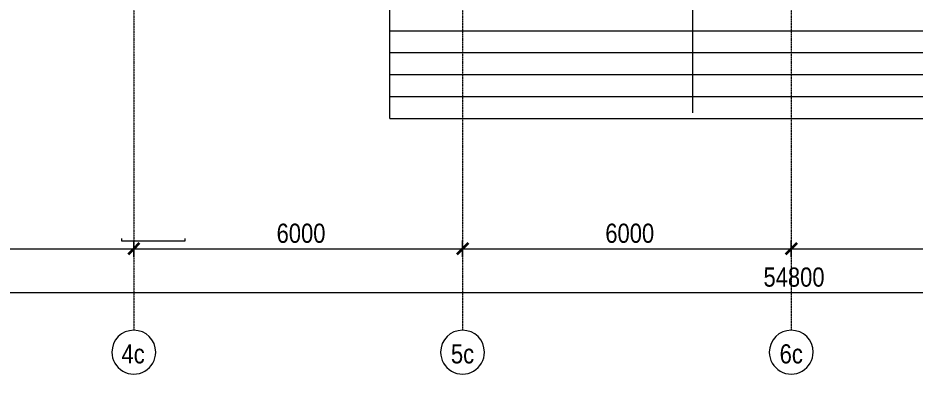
# Model space of a CAD drawing. Header units: metres. Extents: x -187 to 138813, y -64870 to 49448.
# Drawn here: x 45948 to 62323, y -64870 to -58352 of the extents above; entities that cross this region are included whole.
import ezdxf

# ---------------------------------------------------------------- set-up
doc = ezdxf.new("R2010")
doc.units = ezdxf.units.M
doc.linetypes.add('ADSK_Линия сетки', pattern=[21, 12, -3, 3, -3])
doc.linetypes.add('Сверху', pattern=[3.96875, 2.38125, -1.5875])
for name, color, linetype, lineweight in [('A-ANNO-DIMS', 7, 'Continuous', 9), ('A-ANNO-DIMS-100', 7, 'Continuous', 9), ('A-DETL-THIN', 7, 'Continuous', 5), ('A-GLAZ-CWMG', 7, 'Continuous', 5), ('A-WALL-PATT', 7, 'Continuous', 18), ('S-GRID', 7, 'Continuous', 9), ('S-GRID-IDEN', 7, 'Continuous', 9), ('S-STRS', 7, 'Continuous', 5)]:
    doc.layers.add(name, color=color, linetype=linetype, lineweight=lineweight)
doc.styles.add('GOST Common_I', font='ARIALN.TTF', dxfattribs={"height": 350})
doc.dimstyles.new('ADSK_Основной_3_5', dxfattribs={"dimscale": 304.8, "dimtxt": 352.000249, "dimasz": 0.695866, "dimexe": 0.492126, "dimexo": 0.984252, "dimgap": 0, "dimtad": 1, "dimdec": 3, "dimrnd": 0.001, "dimdsep": 46, "dimtxsty": 'GOST Common_I', "dimblk1": 'OBLIQUE', "dimblk2": 'OBLIQUE', "dimsah": 1, "dimcen": 0.09, "dimdle": 0.492126, "dimazin": 0, "dimtfac": 1, "dimtdec": 4, "dimtix": 1, "dimtmove": 0, "dimatfit": 3, "dimfxl": 1, "dimtvp": 1, "dimtolj": 1, "dimtzin": 0, "dimarcsym": 2})

# ---------------------------------------------------------------- blocks, each defined once
blk = doc.blocks.new('1709 КДП АПК АС_Крыльца_rvt-1-1 этаж')
at = {"layer": 'S-STRS', "lineweight": 9}
for p, q in [((52733, -58586), (52733, -58186)), ((52733, -58986), (52733, -58586)), ((52733, -58586), (63463, -58586)), ((52733, -59386), (52733, -58986)), ((52733, -58986), (64063, -58986)), ((52733, -59786), (52733, -59386)), ((52733, -59386), (64663, -59386)), ((52733, -60186), (52733, -59786)), ((52733, -59786), (65263, -59786)), ((52733, -60186), (65863, -60186))]:
    blk.add_line(p, q, dxfattribs=at)
at = {"layer": 'S-STRS', "linetype": 'Сверху', "lineweight": 9}
for p, q in [((52733, -58586), (63463, -58586)), ((52733, -58986), (64063, -58986)), ((52733, -59386), (64663, -59386)), ((52733, -59786), (65263, -59786)), ((52733, -60186), (65863, -60186))]:
    blk.add_line(p, q, dxfattribs=at)
blk = doc.blocks.new('Ось сетки - D8-1256827-1 этаж')
at = {"layer": 'S-GRID-IDEN'}
for start, end in [(360, 180), (180, 360)]:
    blk.add_arc((0, 0), 4, start, end, dxfattribs=at)
blk = doc.blocks.new('DIMBLOCK3-1 этаж')
at = {"layer": 'A-ANNO-DIMS-100', "transparency": 16777216}
for p, q in [((42063, -62714), (42063, -62414)), ((48063, -62714), (48063, -62414)), ((42063, -62564), (48063, -62564)), ((42063, -62564), (42063, -62714)), ((48063, -62564), (48063, -62714))]:
    blk.add_line(p, q, dxfattribs=at)
at = {"layer": 'A-ANNO-DIMS-100', "lineweight": 35, "transparency": 16777216}
for p, q in [((42063, -62564), (42169, -62458)), ((48063, -62564), (48169, -62458)), ((42063, -62564), (41957, -62670)), ((48063, -62564), (47957, -62670))]:
    blk.add_line(p, q, dxfattribs=at)
at = {"layer": 'A-ANNO-DIMS-100', "color": 0, "transparency": 16777216, "insert": (44669, -62107), "char_height": 350, "width": 945.03, "attachment_point": 1, "line_spacing_factor": 1.022761, "style": 'GOST Common_I'}
blk.add_mtext('6000', dxfattribs=at)
blk = doc.blocks.new('_Oblique')
at = {"color": 0, "linetype": 'ByBlock', "lineweight": -2}
blk.add_line((-0.5, -0.5), (0.5, 0.5), dxfattribs=at)
blk = doc.blocks.new('DIMBLOCK4-1 этаж')
at = {"layer": 'A-ANNO-DIMS-100', "transparency": 16777216}
for p, q in [((48063, -62714), (48063, -62414)), ((54063, -62714), (54063, -62414)), ((48063, -62564), (54063, -62564)), ((48063, -62564), (48063, -62714)), ((54063, -62564), (54063, -62714))]:
    blk.add_line(p, q, dxfattribs=at)
at = {"layer": 'A-ANNO-DIMS-100', "lineweight": 35, "transparency": 16777216}
for p, q in [((48063, -62564), (48169, -62458)), ((54063, -62564), (54169, -62458)), ((48063, -62564), (47957, -62670)), ((54063, -62564), (53957, -62670))]:
    blk.add_line(p, q, dxfattribs=at)
at = {"layer": 'A-ANNO-DIMS-100', "color": 0, "transparency": 16777216, "insert": (50669, -62107), "char_height": 350, "width": 945.03, "attachment_point": 1, "line_spacing_factor": 1.022761, "style": 'GOST Common_I'}
blk.add_mtext('6000', dxfattribs=at)
blk = doc.blocks.new('DIMBLOCK5-1 этаж')
at = {"layer": 'A-ANNO-DIMS-100', "transparency": 16777216}
for p, q in [((54063, -62714), (54063, -62414)), ((60063, -62714), (60063, -62414)), ((54063, -62564), (60063, -62564)), ((54063, -62564), (54063, -62714)), ((60063, -62564), (60063, -62714))]:
    blk.add_line(p, q, dxfattribs=at)
at = {"layer": 'A-ANNO-DIMS-100', "lineweight": 35, "transparency": 16777216}
for p, q in [((54063, -62564), (54169, -62458)), ((60063, -62564), (60169, -62458)), ((54063, -62564), (53957, -62670)), ((60063, -62564), (59957, -62670))]:
    blk.add_line(p, q, dxfattribs=at)
at = {"layer": 'A-ANNO-DIMS-100', "color": 0, "transparency": 16777216, "insert": (56669, -62107), "char_height": 350, "width": 945.03, "attachment_point": 1, "line_spacing_factor": 1.022761, "style": 'GOST Common_I'}
blk.add_mtext('6000', dxfattribs=at)
blk = doc.blocks.new('DIMBLOCK6-1 этаж')
at = {"layer": 'A-ANNO-DIMS-100', "transparency": 16777216}
for p, q in [((60063, -62714), (60063, -62414)), ((66063, -62714), (66063, -62414)), ((60063, -62564), (66063, -62564)), ((60063, -62564), (60063, -62714)), ((66063, -62564), (66063, -62714))]:
    blk.add_line(p, q, dxfattribs=at)
at = {"layer": 'A-ANNO-DIMS-100', "lineweight": 35, "transparency": 16777216}
for p, q in [((60063, -62564), (60169, -62458)), ((66063, -62564), (66169, -62458)), ((60063, -62564), (59957, -62670)), ((66063, -62564), (65957, -62670))]:
    blk.add_line(p, q, dxfattribs=at)
at = {"layer": 'A-ANNO-DIMS-100', "color": 0, "transparency": 16777216, "insert": (62669, -62107), "char_height": 350, "width": 945.03, "attachment_point": 1, "line_spacing_factor": 1.022761, "style": 'GOST Common_I'}
blk.add_mtext('6000', dxfattribs=at)
blk = doc.blocks.new('DIMBLOCK15-1 этаж')
at = {"layer": 'A-ANNO-DIMS-100', "transparency": 16777216}
for p, q in [((32663, -63184), (32663, -63514)), ((32663, -63364), (32663, -63184)), ((87463, -63184), (87463, -63514)), ((87463, -63364), (87463, -63184)), ((32513, -63364), (87613, -63364))]:
    blk.add_line(p, q, dxfattribs=at)
at = {"layer": 'A-ANNO-DIMS-100', "lineweight": 35, "transparency": 16777216}
for p, q in [((32663, -63364), (32557, -63470)), ((32663, -63364), (32769, -63258)), ((87463, -63364), (87357, -63470)), ((87463, -63364), (87569, -63258))]:
    blk.add_line(p, q, dxfattribs=at)
at = {"layer": 'A-ANNO-DIMS-100', "color": 0, "transparency": 16777216, "insert": (59556, -62907), "char_height": 350, "width": 1217.09, "attachment_point": 1, "line_spacing_factor": 1.022761, "style": 'GOST Common_I'}
blk.add_mtext('54800', dxfattribs=at)
blk = doc.blocks.new('Прямоугольный импост - 50 x 150мм-V317-Фасад 11с-1с')
at = {"layer": 'A-GLAZ-CWMG'}
for p, q in [((-34833, 3700), (-34833, 3750)), ((-33683, 3700), (-34833, 3700)), ((-33683, 3750), (-33683, 3700))]:
    blk.add_line(p, q, dxfattribs=at)

msp = doc.modelspace()

# ---------------------------------------------------------------- hatches: boundary and pattern name
at = {"layer": 'A-WALL-PATT', "lineweight": 5}
h = msp.add_hatch(dxfattribs=at)
h.set_pattern_fill('FP_81', color=256, style=0, pattern_type=2)
h.set_pattern_definition([(0, (0, -18516.3), (812.8, 203.2), [33.528, -576.072, 33.528, -576.072, -3251.2]), (0, (0, -18516.3), (812.8, 203.2), [-1219.2, 33.528, -1185.672, 33.528, -576.072, -1422.4]), (0, (0, -18516.3), (812.8, 203.2), [-3048, 33.528, -372.872, 33.528, -982.472]), (120, (304.8, -18414.7), (-582.37636, 602.30545), [33.528, -576.072, 33.528, -576.072, -3251.2]), (120, (304.8, -18414.7), (-582.37636, 602.30545), [-1219.2, 33.528, -1185.672, 33.528, -576.072, -1422.4]), (120, (304.8, -18414.7), (-582.37636, 602.30545), [-3048, 33.528, -372.872, 33.528, -982.472]), (240, (406.4, -18008.3), (-230.42364, -805.50545), [33.528, -576.072, 33.528, -576.072, -3251.2]), (240, (406.4, -18008.3), (-230.42364, -805.50545), [-1219.2, 33.528, -1185.672, 33.528, -576.072, -1422.4]), (240, (406.4, -18008.3), (-230.42364, -805.50545), [-3048, 33.528, -372.872, 33.528, -982.472])])
h.paths.add_polyline_path([(50861.0203, -59251.1745), (51497.6532, -59251.1745), (51497.6532, -59254.1745), (49282.6532, -59254.1745), (49282.6532, -59251.1745)], flags=0)

# ---------------------------------------------------------------- linework, layer by layer
at = {"layer": 'A-DETL-THIN'}
msp.add_line((58269.2088, -60085.6443), (58269.2088, -57285.6443), dxfattribs=at)
at = {"layer": 'S-GRID', "linetype": 'ADSK_Линия сетки'}
for p, q in [((48062.6532, -39335.6443), (48062.6532, -64052.4737)), ((54062.6532, -39335.6443), (54062.6532, -64052.4737)), ((60062.6532, -39335.6443), (60062.6532, -64052.4737))]:
    msp.add_line(p, q, dxfattribs=at)

# ---------------------------------------------------------------- block references
at = {"lineweight": 5}
msp.add_blockref('1709 КДП АПК АС_Крыльца_rvt-1-1 этаж', (0, 0), dxfattribs=at)
at = {"layer": 'A-GLAZ-CWMG'}
msp.add_blockref('Прямоугольный импост - 50 x 150мм-V317-Фасад 11с-1с', (82677.081, -66124.9706), dxfattribs=at)
at = {"layer": 'S-GRID-IDEN', "xscale": 99.99999999999993, "yscale": 99.99999999999993, "zscale": 99.99999999999993, "rotation": 180}
for p in [(48062.6532, -64452.4737), (54062.6532, -64452.4737), (60062.6532, -64452.4737)]:
    msp.add_blockref('Ось сетки - D8-1256827-1 этаж', p, dxfattribs=at)

# ---------------------------------------------------------------- texts
at = {"layer": 'S-GRID-IDEN', "char_height": 350, "attachment_point": 1, "style": 'GOST Common_I'}
for s, insert, width in [('4с', (47837.9192, -64308.6099), 493.8395), ('5с', (53851.1192, -64308.6099), 461.772), ('6с', (59851.1192, -64308.6099), 461.772)]:
    msp.add_mtext(s, dxfattribs=dict(at, insert=insert, width=width))

# ---------------------------------------------------------------- dimensions: what is measured, and where the dimension line sits
at = {"layer": 'A-ANNO-DIMS'}
for base, p1, p2, override, picture, middle in [((48062.6532, -62564.3923), (42062.6532, -62414.4149), (48062.6532, -62414.4149), {"dimpost": '<>', "dimfxl": 6000}, 'DIMBLOCK3-1 этаж', (45062.6532, -62389.3923)), ((54062.6532, -62564.3923), (48062.6532, -62414.4149), (54062.6532, -62414.4149), {"dimpost": '<>', "dimfxl": 6000}, 'DIMBLOCK4-1 этаж', (51062.6532, -62389.3923)), ((60062.6532, -62564.3923), (54062.6532, -62414.4149), (60062.6532, -62414.4149), {"dimpost": '<>', "dimfxl": 6000}, 'DIMBLOCK5-1 этаж', (57062.6532, -62389.3923)), ((66062.6532, -62564.3923), (60062.6532, -62414.4149), (66062.6532, -62414.4149), {"dimpost": '<>', "dimfxl": 6000}, 'DIMBLOCK6-1 этаж', (63062.6532, -62389.3923)), ((87462.6532, -63364.3923), (32662.6532, -62884.1574), (87462.6532, -62884.1574), {"dimpost": '<>', "dimfxl": 54800}, 'DIMBLOCK15-1 этаж', (60062.6532, -63189.3923))]:
    dim = msp.add_linear_dim(base=base, p1=p1, p2=p2, dimstyle='ADSK_Основной_3_5', override=override, dxfattribs=at)
    dim.commit()
    dim.dimension.update_dxf_attribs({"geometry": picture, "text_midpoint": middle})

doc.saveas('drawing.dxf')
